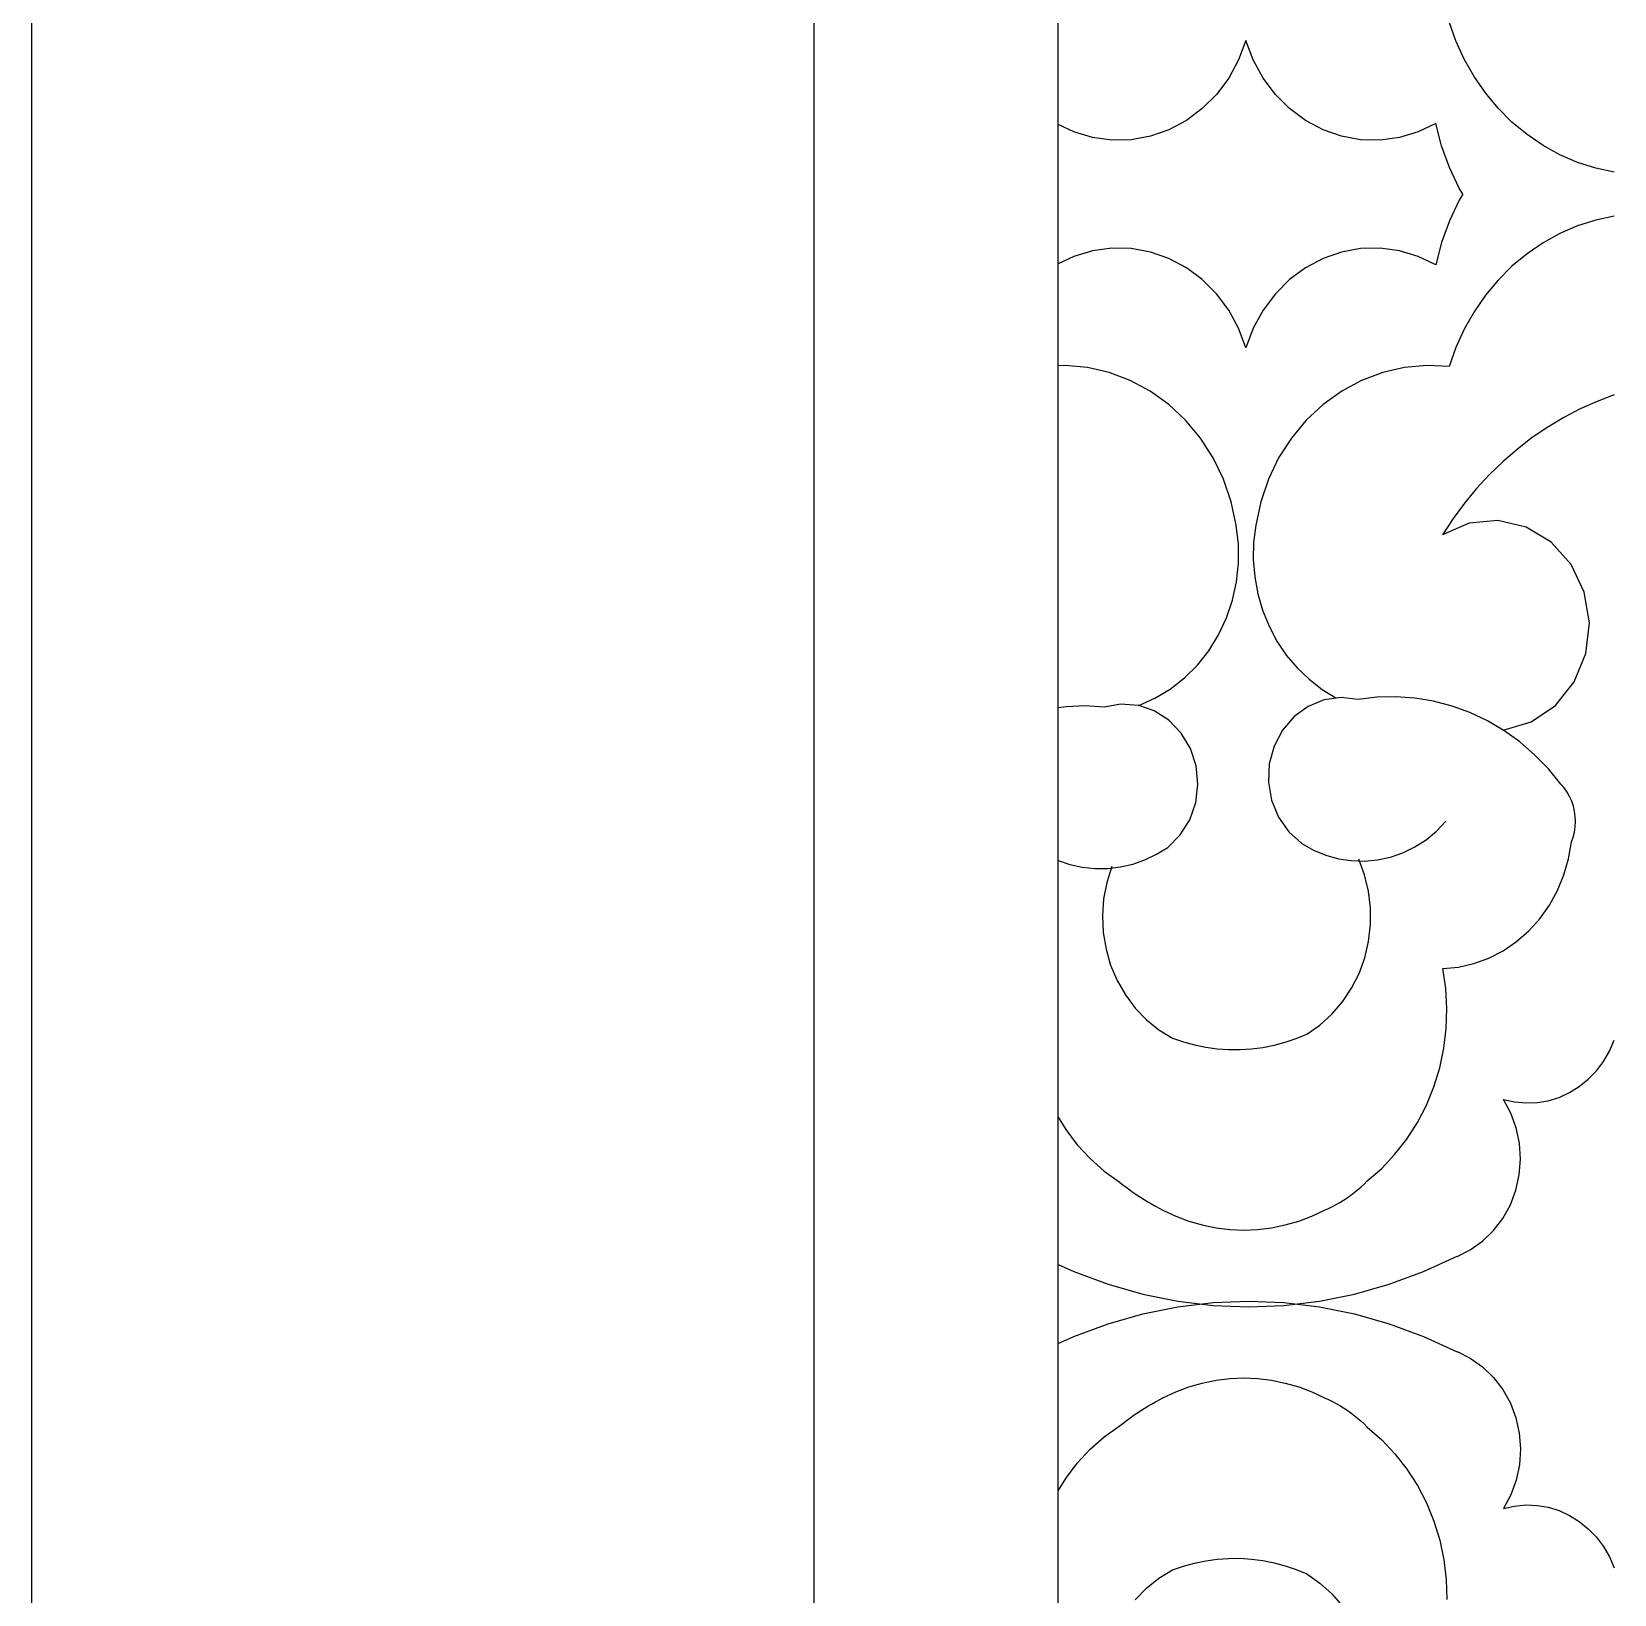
# Model space of a CAD drawing. Extents: x 1188826 to 1909461, y 608442 to 1651179.
# Drawn here: x 1668783.7 to 1668986.1, y 1030943.4 to 1031143.3 of the extents above; entities that cross this region are included whole.
import ezdxf

# ---------------------------------------------------------------- set-up
doc = ezdxf.new("R2010")
doc.units = 0
doc.header["$LTSCALE"] = 1000
doc.header["$MEASUREMENT"] = 0
doc.layers.add('立面线', color=40, linetype='Continuous')

msp = doc.modelspace()

# ---------------------------------------------------------------- linework, layer by layer
at = {"layer": '立面线'}
for p, q in [((1668914.97, 1028443.42), (1668914.97, 1032543.42)), ((1668883.75, 1028413.42), (1668883.75, 1032513.42)), ((1668783.73, 1028413.42), (1668783.73, 1032413.43)), ((1668965.8, 1031142.1), (1668964.93, 1031144.54)), ((1668938.97, 1031142.12), (1668938.03, 1031139.64)), ((1668939.91, 1031139.64), (1668938.97, 1031142.12)), ((1668966.87, 1031139.75), (1668965.8, 1031142.1)), ((1668938.03, 1031139.64), (1668936.77, 1031137.33)), ((1668941.17, 1031137.33), (1668939.91, 1031139.64)), ((1668968.13, 1031137.52), (1668966.87, 1031139.75)), ((1668936.77, 1031137.33), (1668935.22, 1031135.24)), ((1668942.73, 1031135.24), (1668941.17, 1031137.33)), ((1668969.58, 1031135.42), (1668968.13, 1031137.52)), ((1668935.22, 1031135.24), (1668933.39, 1031133.42)), ((1668944.55, 1031133.42), (1668942.73, 1031135.24)), ((1668971.2, 1031133.48), (1668969.58, 1031135.42)), ((1668933.39, 1031133.42), (1668931.35, 1031131.9)), ((1668946.59, 1031131.9), (1668944.55, 1031133.42)), ((1668972.98, 1031131.7), (1668971.2, 1031133.48)), ((1668916.97, 1031130.44), (1668914.97, 1031131.39)), ((1668929.12, 1031130.72), (1668926.76, 1031129.9)), ((1668931.35, 1031131.9), (1668929.12, 1031130.72)), ((1668948.82, 1031130.72), (1668946.59, 1031131.9)), ((1668951.19, 1031129.9), (1668948.82, 1031130.72)), ((1668963.25, 1031131.52), (1668960.98, 1031130.44)), ((1668963.98, 1031128.66), (1668963.25, 1031131.52)), ((1668974.9, 1031130.1), (1668972.98, 1031131.7)), ((1668919.36, 1031129.73), (1668916.97, 1031130.44)), ((1668921.82, 1031129.4), (1668919.36, 1031129.73)), ((1668924.31, 1031129.45), (1668921.82, 1031129.4)), ((1668926.76, 1031129.9), (1668924.31, 1031129.45)), ((1668953.63, 1031129.45), (1668951.19, 1031129.9)), ((1668956.12, 1031129.4), (1668953.63, 1031129.45)), ((1668958.58, 1031129.73), (1668956.12, 1031129.4)), ((1668960.98, 1031130.44), (1668958.58, 1031129.73)), ((1668964.97, 1031125.9), (1668963.98, 1031128.66)), ((1668976.95, 1031128.71), (1668974.9, 1031130.1)), ((1668979.11, 1031127.52), (1668976.95, 1031128.71)), ((1668981.36, 1031126.55), (1668979.11, 1031127.52)), ((1668983.69, 1031125.81), (1668981.36, 1031126.55)), ((1668966.22, 1031123.26), (1668964.97, 1031125.9)), ((1668986.06, 1031125.3), (1668983.69, 1031125.81)), ((1668966.68, 1031122.49), (1668966.22, 1031123.26)), ((1668966.68, 1031122.49), (1668966.22, 1031121.71)), ((1668966.22, 1031121.71), (1668964.97, 1031119.07)), ((1668964.97, 1031119.07), (1668963.98, 1031116.31)), ((1668981.36, 1031118.42), (1668979.11, 1031117.45)), ((1668983.69, 1031119.16), (1668981.36, 1031118.42)), ((1668986.06, 1031119.67), (1668983.69, 1031119.16)), ((1668979.11, 1031117.45), (1668976.95, 1031116.26)), ((1668916.97, 1031114.53), (1668914.97, 1031113.58)), ((1668919.36, 1031115.24), (1668916.97, 1031114.53)), ((1668921.82, 1031115.57), (1668919.36, 1031115.24)), ((1668924.31, 1031115.52), (1668921.82, 1031115.57)), ((1668926.76, 1031115.07), (1668924.31, 1031115.52)), ((1668929.12, 1031114.25), (1668926.76, 1031115.07)), ((1668951.19, 1031115.07), (1668948.82, 1031114.25)), ((1668953.63, 1031115.52), (1668951.19, 1031115.07)), ((1668956.12, 1031115.57), (1668953.63, 1031115.52)), ((1668958.58, 1031115.24), (1668956.12, 1031115.57)), ((1668960.98, 1031114.53), (1668958.58, 1031115.24)), ((1668963.25, 1031113.45), (1668960.98, 1031114.53)), ((1668963.98, 1031116.31), (1668963.25, 1031113.45)), ((1668974.9, 1031114.87), (1668972.98, 1031113.27)), ((1668976.95, 1031116.26), (1668974.9, 1031114.87)), ((1668931.35, 1031113.07), (1668929.12, 1031114.25)), ((1668933.39, 1031111.55), (1668931.35, 1031113.07)), ((1668946.59, 1031113.07), (1668944.55, 1031111.55)), ((1668948.82, 1031114.25), (1668946.59, 1031113.07)), ((1668972.98, 1031113.27), (1668971.2, 1031111.5)), ((1668935.22, 1031109.73), (1668933.39, 1031111.55)), ((1668944.55, 1031111.55), (1668942.73, 1031109.73)), ((1668971.2, 1031111.5), (1668969.58, 1031109.55)), ((1668936.77, 1031107.64), (1668935.22, 1031109.73)), ((1668942.73, 1031109.73), (1668941.17, 1031107.64)), ((1668969.58, 1031109.55), (1668968.13, 1031107.45)), ((1668938.03, 1031105.33), (1668936.77, 1031107.64)), ((1668941.17, 1031107.64), (1668939.91, 1031105.33)), ((1668968.13, 1031107.45), (1668966.87, 1031105.22)), ((1668938.97, 1031102.85), (1668938.03, 1031105.33)), ((1668939.91, 1031105.33), (1668938.97, 1031102.85)), ((1668966.87, 1031105.22), (1668965.8, 1031102.87)), ((1668965.8, 1031102.87), (1668964.93, 1031100.43)), ((1668915.86, 1031100.56), (1668914.97, 1031100.52)), ((1668918.7, 1031100.31), (1668915.86, 1031100.56)), ((1668921.49, 1031099.67), (1668918.7, 1031100.31)), ((1668959.24, 1031100.31), (1668956.45, 1031099.67)), ((1668962.09, 1031100.56), (1668959.24, 1031100.31)), ((1668964.93, 1031100.43), (1668962.09, 1031100.56)), ((1668924.18, 1031098.66), (1668921.49, 1031099.67)), ((1668926.73, 1031097.29), (1668924.18, 1031098.66)), ((1668953.76, 1031098.66), (1668951.21, 1031097.29)), ((1668956.45, 1031099.67), (1668953.76, 1031098.66)), ((1668929.11, 1031095.58), (1668926.73, 1031097.29)), ((1668951.21, 1031097.29), (1668948.83, 1031095.58)), ((1668986.06, 1031096.81), (1668983.86, 1031095.98)), ((1668931.26, 1031093.57), (1668929.11, 1031095.58)), ((1668948.83, 1031095.58), (1668946.68, 1031093.57)), ((1668981.7, 1031095.01), (1668979.59, 1031093.92)), ((1668983.86, 1031095.98), (1668981.7, 1031095.01)), ((1668933.17, 1031091.28), (1668931.26, 1031093.57)), ((1668946.68, 1031093.57), (1668944.77, 1031091.28)), ((1668977.55, 1031092.69), (1668975.57, 1031091.35)), ((1668979.59, 1031093.92), (1668977.55, 1031092.69)), ((1668934.79, 1031088.75), (1668933.17, 1031091.28)), ((1668944.77, 1031091.28), (1668943.15, 1031088.75)), ((1668975.57, 1031091.35), (1668973.67, 1031089.89)), ((1668936.11, 1031086.02), (1668934.79, 1031088.75)), ((1668943.15, 1031088.75), (1668941.84, 1031086.02)), ((1668971.84, 1031088.31), (1668970.1, 1031086.63)), ((1668973.67, 1031089.89), (1668971.84, 1031088.31)), ((1668937.09, 1031083.13), (1668936.11, 1031086.02)), ((1668941.84, 1031086.02), (1668940.85, 1031083.13)), ((1668970.1, 1031086.63), (1668968.45, 1031084.84)), ((1668968.45, 1031084.84), (1668966.89, 1031082.96)), ((1668937.73, 1031080.14), (1668937.09, 1031083.13)), ((1668940.85, 1031083.13), (1668940.21, 1031080.14)), ((1668966.89, 1031082.96), (1668965.44, 1031080.99)), ((1668938.01, 1031077.73), (1668937.73, 1031080.14)), ((1668940.21, 1031080.14), (1668939.95, 1031077.95)), ((1668965.44, 1031080.99), (1668964.09, 1031078.93)), ((1668967.51, 1031080.4), (1668964.09, 1031078.93)), ((1668971.18, 1031080.74), (1668967.51, 1031080.4)), ((1668974.78, 1031079.91), (1668971.18, 1031080.74)), ((1668939.95, 1031077.95), (1668939.91, 1031075.74)), ((1668977.99, 1031077.98), (1668974.78, 1031079.91)), ((1668980.55, 1031075.13), (1668977.99, 1031077.98)), ((1668938.02, 1031075.31), (1668938.01, 1031077.73)), ((1668937.76, 1031072.91), (1668938.02, 1031075.31)), ((1668939.91, 1031075.74), (1668940.09, 1031073.54)), ((1668982.22, 1031071.59), (1668980.55, 1031075.13)), ((1668937.24, 1031070.55), (1668937.76, 1031072.91)), ((1668940.09, 1031073.54), (1668940.49, 1031071.38)), ((1668936.47, 1031068.28), (1668937.24, 1031070.55)), ((1668940.49, 1031071.38), (1668941.1, 1031069.27)), ((1668982.87, 1031067.68), (1668982.22, 1031071.59)), ((1668935.46, 1031066.12), (1668936.47, 1031068.28)), ((1668941.1, 1031069.27), (1668941.92, 1031067.25)), ((1668934.21, 1031064.1), (1668935.46, 1031066.12)), ((1668941.92, 1031067.25), (1668942.93, 1031065.33)), ((1668982.43, 1031063.74), (1668982.87, 1031067.68)), ((1668932.76, 1031062.26), (1668934.21, 1031064.1)), ((1668942.93, 1031065.33), (1668944.13, 1031063.54)), ((1668980.94, 1031060.11), (1668982.43, 1031063.74)), ((1668931.11, 1031060.61), (1668932.76, 1031062.26)), ((1668944.13, 1031063.54), (1668945.51, 1031061.9)), ((1668945.51, 1031061.9), (1668947.03, 1031060.44)), ((1668929.29, 1031059.19), (1668931.11, 1031060.61)), ((1668947.03, 1031060.44), (1668948.7, 1031059.15)), ((1668978.53, 1031057.1), (1668980.94, 1031060.11)), ((1668925.26, 1031057.08), (1668927.33, 1031058.01)), ((1668927.33, 1031058.01), (1668929.29, 1031059.19)), ((1668948.97, 1031057.81), (1668946.93, 1031056.98)), ((1668948.7, 1031059.15), (1668950.48, 1031058.07)), ((1668951.14, 1031058.1), (1668948.97, 1031057.81)), ((1668953.31, 1031057.85), (1668951.14, 1031058.1)), ((1668955.71, 1031058.14), (1668953.31, 1031057.85)), ((1668958.14, 1031058.19), (1668955.71, 1031058.14)), ((1668960.56, 1031058.03), (1668958.14, 1031058.19)), ((1668962.95, 1031057.63), (1668960.56, 1031058.03)), ((1668916, 1031056.94), (1668914.97, 1031056.81)), ((1668918.42, 1031057.03), (1668916, 1031056.94)), ((1668920.84, 1031056.89), (1668918.42, 1031057.03)), ((1668922.99, 1031057.27), (1668920.84, 1031056.89)), ((1668925.17, 1031057.1), (1668922.99, 1031057.27)), ((1668925.26, 1031057.08), (1668925.17, 1031057.1)), ((1668927.25, 1031056.4), (1668925.26, 1031057.08)), ((1668929.13, 1031055.2), (1668927.25, 1031056.4)), ((1668945.12, 1031055.67), (1668943.63, 1031053.95)), ((1668946.93, 1031056.98), (1668945.12, 1031055.67)), ((1668965.31, 1031057.01), (1668962.95, 1031057.63)), ((1668967.61, 1031056.18), (1668965.31, 1031057.01)), ((1668969.83, 1031055.13), (1668967.61, 1031056.18)), ((1668975.42, 1031054.98), (1668978.53, 1031057.1)), ((1668930.7, 1031053.56), (1668929.13, 1031055.2)), ((1668943.63, 1031053.95), (1668942.56, 1031051.9)), ((1668971.87, 1031053.93), (1668969.83, 1031055.13)), ((1668971.87, 1031053.93), (1668975.42, 1031054.98)), ((1668971.95, 1031053.88), (1668971.87, 1031053.93)), ((1668973.97, 1031052.43), (1668971.95, 1031053.88)), ((1668931.87, 1031051.58), (1668930.7, 1031053.56)), ((1668942.56, 1031051.9), (1668941.95, 1031049.64)), ((1668975.87, 1031050.8), (1668973.97, 1031052.43)), ((1668932.6, 1031049.36), (1668931.87, 1031051.58)), ((1668941.95, 1031049.64), (1668941.84, 1031047.29)), ((1668977.63, 1031049), (1668975.87, 1031050.8)), ((1668932.83, 1031047.02), (1668932.6, 1031049.36)), ((1668979.23, 1031047.04), (1668977.63, 1031049)), ((1668932.55, 1031044.68), (1668932.83, 1031047.02)), ((1668941.84, 1031047.29), (1668942.24, 1031044.97)), ((1668979.66, 1031046.56), (1668979.23, 1031047.04)), ((1668980.03, 1031046.02), (1668979.66, 1031046.56)), ((1668980.35, 1031045.45), (1668980.03, 1031046.02)), ((1668931.78, 1031042.48), (1668932.55, 1031044.68)), ((1668942.24, 1031044.97), (1668943.12, 1031042.82)), ((1668980.62, 1031044.85), (1668980.35, 1031045.45)), ((1668980.83, 1031044.22), (1668980.62, 1031044.85)), ((1668980.98, 1031043.57), (1668980.83, 1031044.22)), ((1668981.07, 1031042.91), (1668980.98, 1031043.57)), ((1668930.56, 1031040.53), (1668931.78, 1031042.48)), ((1668943.12, 1031042.82), (1668944.44, 1031040.94)), ((1668963.32, 1031041.03), (1668964.52, 1031042.28)), ((1668980.95, 1031040.91), (1668981.06, 1031041.57)), ((1668981.06, 1031041.57), (1668981.09, 1031042.24)), ((1668981.09, 1031042.24), (1668981.07, 1031042.91)), ((1668928.96, 1031038.93), (1668930.56, 1031040.53)), ((1668944.44, 1031040.94), (1668946.12, 1031039.44)), ((1668960.55, 1031039.01), (1668961.99, 1031039.93)), ((1668961.99, 1031039.93), (1668963.32, 1031041.03)), ((1668980.21, 1031037.5), (1668980.57, 1031039.64)), ((1668980.57, 1031039.64), (1668980.79, 1031040.27)), ((1668980.79, 1031040.27), (1668980.95, 1031040.91)), ((1668926.05, 1031037.35), (1668927.54, 1031038.06)), ((1668927.54, 1031038.06), (1668928.96, 1031038.93)), ((1668946.12, 1031039.44), (1668947.6, 1031038.61)), ((1668947.6, 1031038.61), (1668949.17, 1031037.96)), ((1668949.17, 1031037.96), (1668950.79, 1031037.5)), ((1668950.79, 1031037.5), (1668952.44, 1031037.25)), ((1668954.12, 1031035.45), (1668953.38, 1031037.45)), ((1668955.79, 1031037.35), (1668957.43, 1031037.71)), ((1668957.43, 1031037.71), (1668959.02, 1031038.26)), ((1668959.02, 1031038.26), (1668960.55, 1031039.01)), ((1668979.61, 1031035.42), (1668980.21, 1031037.5)), ((1668914.97, 1031037.26), (1668916.44, 1031036.76)), ((1668916.44, 1031036.76), (1668918.04, 1031036.41)), ((1668918.04, 1031036.41), (1668919.66, 1031036.24)), ((1668919.66, 1031036.24), (1668921.29, 1031036.25)), ((1668921.81, 1031036.51), (1668921.17, 1031034.47)), ((1668921.29, 1031036.25), (1668922.91, 1031036.44)), ((1668922.91, 1031036.44), (1668924.5, 1031036.8)), ((1668924.5, 1031036.8), (1668926.05, 1031037.35)), ((1668952.44, 1031037.25), (1668954.12, 1031037.19)), ((1668954.12, 1031037.19), (1668955.79, 1031037.35)), ((1668954.63, 1031033.36), (1668954.12, 1031035.45)), ((1668978.8, 1031033.43), (1668979.61, 1031035.42)), ((1668921.17, 1031034.47), (1668920.77, 1031032.36)), ((1668977.77, 1031031.55), (1668978.8, 1031033.43)), ((1668920.77, 1031032.36), (1668920.62, 1031030.21)), ((1668954.89, 1031031.23), (1668954.63, 1031033.36)), ((1668976.54, 1031029.82), (1668977.77, 1031031.55)), ((1668920.62, 1031030.21), (1668920.73, 1031028.06)), ((1668954.89, 1031029.07), (1668954.89, 1031031.23)), ((1668975.13, 1031028.26), (1668976.54, 1031029.82)), ((1668920.73, 1031028.06), (1668921.08, 1031025.93)), ((1668954.65, 1031026.93), (1668954.89, 1031029.07)), ((1668973.56, 1031026.89), (1668975.13, 1031028.26)), ((1668921.08, 1031025.93), (1668921.67, 1031023.88)), ((1668954.16, 1031024.84), (1668954.65, 1031026.93)), ((1668970.04, 1031024.79), (1668971.86, 1031025.73)), ((1668971.86, 1031025.73), (1668973.56, 1031026.89)), ((1668921.67, 1031023.88), (1668922.5, 1031021.91)), ((1668953.44, 1031022.83), (1668954.16, 1031024.84)), ((1668964.14, 1031023.44), (1668966.15, 1031023.64)), ((1668964.51, 1031020.91), (1668964.14, 1031023.44)), ((1668966.15, 1031023.64), (1668968.12, 1031024.09)), ((1668968.12, 1031024.09), (1668970.04, 1031024.79)), ((1668922.5, 1031021.91), (1668923.55, 1031020.08)), ((1668952.48, 1031020.94), (1668953.44, 1031022.83)), ((1668923.55, 1031020.08), (1668924.8, 1031018.4)), ((1668951.32, 1031019.19), (1668952.48, 1031020.94)), ((1668964.65, 1031018.36), (1668964.51, 1031020.91)), ((1668924.8, 1031018.4), (1668926.24, 1031016.91)), ((1668948.42, 1031016.23), (1668949.96, 1031017.61)), ((1668949.96, 1031017.61), (1668951.32, 1031019.19)), ((1668964.57, 1031015.8), (1668964.65, 1031018.36)), ((1668926.24, 1031016.91), (1668927.84, 1031015.62)), ((1668927.84, 1031015.62), (1668929.58, 1031014.56)), ((1668946.74, 1031015.07), (1668948.42, 1031016.23)), ((1668964.26, 1031013.26), (1668964.57, 1031015.8)), ((1668929.58, 1031014.56), (1668930.97, 1031014.07)), ((1668930.97, 1031014.07), (1668932.39, 1031013.68)), ((1668932.39, 1031013.68), (1668933.83, 1031013.38)), ((1668933.83, 1031013.38), (1668935.28, 1031013.18)), ((1668935.28, 1031013.18), (1668936.74, 1031013.08)), ((1668938.21, 1031013.08), (1668939.67, 1031013.17)), ((1668939.67, 1031013.17), (1668941.12, 1031013.36)), ((1668941.12, 1031013.36), (1668942.56, 1031013.64)), ((1668942.56, 1031013.64), (1668943.98, 1031014.02)), ((1668943.98, 1031014.02), (1668945.38, 1031014.5)), ((1668945.38, 1031014.5), (1668946.74, 1031015.07)), ((1668963.74, 1031010.77), (1668964.26, 1031013.26)), ((1668985.45, 1031012.89), (1668986.06, 1031014.3)), ((1668936.74, 1031013.08), (1668938.21, 1031013.08)), ((1668983.77, 1031010.37), (1668984.68, 1031011.57)), ((1668984.68, 1031011.57), (1668985.45, 1031012.89)), ((1668962.99, 1031008.34), (1668963.74, 1031010.77)), ((1668981.58, 1031008.36), (1668982.73, 1031009.29)), ((1668982.73, 1031009.29), (1668983.77, 1031010.37)), ((1668962.04, 1031005.99), (1668962.99, 1031008.34)), ((1668979, 1031006.98), (1668980.33, 1031007.58)), ((1668980.33, 1031007.58), (1668981.58, 1031008.36)), ((1668960.88, 1031003.76), (1668962.04, 1031005.99)), ((1668972.83, 1031004.97), (1668971.9, 1031006.72)), ((1668971.9, 1031006.72), (1668973.31, 1031006.39)), ((1668973.31, 1031006.39), (1668974.74, 1031006.26)), ((1668974.74, 1031006.26), (1668976.19, 1031006.31)), ((1668976.19, 1031006.31), (1668977.61, 1031006.55)), ((1668977.61, 1031006.55), (1668979, 1031006.98)), ((1668914.97, 1031004.44), (1668915.93, 1031002.86)), ((1668959.53, 1031001.65), (1668960.88, 1031003.76)), ((1668973.52, 1031003.08), (1668972.83, 1031004.97)), ((1668973.93, 1031001.11), (1668973.52, 1031003.08)), ((1668915.93, 1031002.86), (1668917.4, 1031000.91)), ((1668958.01, 1030999.7), (1668959.53, 1031001.65)), ((1668974.06, 1030999.09), (1668973.93, 1031001.11)), ((1668917.4, 1031000.91), (1668919.04, 1030999.14)), ((1668919.04, 1030999.14), (1668920.84, 1030997.55)), ((1668956.32, 1030997.9), (1668958.01, 1030999.7)), ((1668973.9, 1030997.08), (1668974.06, 1030999.09)), ((1668920.84, 1030997.55), (1668922.78, 1030996.16)), ((1668954.47, 1030996.29), (1668956.32, 1030997.9)), ((1668973.47, 1030995.11), (1668973.9, 1030997.08)), ((1668922.78, 1030996.16), (1668923.21, 1030995.81)), ((1668923.21, 1030995.81), (1668923.66, 1030995.48)), ((1668923.66, 1030995.48), (1668924.11, 1030995.15)), ((1668924.11, 1030995.15), (1668924.56, 1030994.83)), ((1668952.81, 1030994.79), (1668953.25, 1030995.14)), ((1668953.25, 1030995.14), (1668953.67, 1030995.51)), ((1668953.67, 1030995.51), (1668954.08, 1030995.89)), ((1668954.08, 1030995.89), (1668954.47, 1030996.29)), ((1668972.77, 1030993.24), (1668973.47, 1030995.11)), ((1668924.56, 1030994.83), (1668925.02, 1030994.51)), ((1668925.02, 1030994.51), (1668925.48, 1030994.21)), ((1668925.48, 1030994.21), (1668925.95, 1030993.91)), ((1668925.95, 1030993.91), (1668926.43, 1030993.63)), ((1668926.43, 1030993.63), (1668926.9, 1030993.35)), ((1668926.9, 1030993.35), (1668927.39, 1030993.08)), ((1668927.39, 1030993.08), (1668927.87, 1030992.82)), ((1668949.52, 1030992.78), (1668950.02, 1030993.02)), ((1668950.02, 1030993.02), (1668950.51, 1030993.27)), ((1668950.51, 1030993.27), (1668950.99, 1030993.54)), ((1668950.99, 1030993.54), (1668951.46, 1030993.83)), ((1668951.46, 1030993.83), (1668951.92, 1030994.13)), ((1668951.92, 1030994.13), (1668952.37, 1030994.45)), ((1668952.37, 1030994.45), (1668952.81, 1030994.79)), ((1668971.81, 1030991.5), (1668972.77, 1030993.24)), ((1668927.87, 1030992.82), (1668928.36, 1030992.56)), ((1668928.36, 1030992.56), (1668929.99, 1030991.79)), ((1668929.99, 1030991.79), (1668931.67, 1030991.16)), ((1668931.67, 1030991.16), (1668933.39, 1030990.66)), ((1668943.99, 1030990.66), (1668945.71, 1030991.16)), ((1668945.71, 1030991.16), (1668947.39, 1030991.79)), ((1668947.39, 1030991.79), (1668949.02, 1030992.56)), ((1668949.02, 1030992.56), (1668949.52, 1030992.78)), ((1668970.62, 1030989.94), (1668971.81, 1030991.5)), ((1668933.39, 1030990.66), (1668935.14, 1030990.3)), ((1668935.14, 1030990.3), (1668936.91, 1030990.09)), ((1668936.91, 1030990.09), (1668938.69, 1030990.01)), ((1668938.69, 1030990.01), (1668940.47, 1030990.09)), ((1668940.47, 1030990.09), (1668942.24, 1030990.3)), ((1668942.24, 1030990.3), (1668943.99, 1030990.66)), ((1668969.22, 1030988.59), (1668970.62, 1030989.94)), ((1668965.95, 1030986.64), (1668967.65, 1030987.48)), ((1668967.65, 1030987.48), (1668969.22, 1030988.59)), ((1668914.97, 1030985.62), (1668916.96, 1030984.71)), ((1668961.65, 1030984.71), (1668965.95, 1030986.68)), ((1668916.96, 1030984.71), (1668921.34, 1030983.09)), ((1668921.34, 1030983.09), (1668925.78, 1030981.82)), ((1668952.83, 1030981.82), (1668957.27, 1030983.09)), ((1668957.27, 1030983.09), (1668961.65, 1030984.71)), ((1668925.78, 1030981.82), (1668930.26, 1030980.92)), ((1668930.26, 1030980.92), (1668934.77, 1030980.37)), ((1668934.77, 1030980.73), (1668939.3, 1030980.92)), ((1668939.3, 1030980.92), (1668943.83, 1030980.73)), ((1668943.83, 1030980.37), (1668948.35, 1030980.92)), ((1668948.35, 1030980.92), (1668952.83, 1030981.82)), ((1668921.34, 1030978.01), (1668925.78, 1030979.28)), ((1668925.78, 1030979.28), (1668930.26, 1030980.19)), ((1668930.26, 1030980.19), (1668934.77, 1030980.73)), ((1668934.77, 1030980.37), (1668939.3, 1030980.19)), ((1668939.3, 1030980.19), (1668943.83, 1030980.37)), ((1668943.83, 1030980.73), (1668948.35, 1030980.19)), ((1668948.35, 1030980.19), (1668952.83, 1030979.28)), ((1668952.83, 1030979.28), (1668957.27, 1030978.01)), ((1668916.96, 1030976.39), (1668921.34, 1030978.01)), ((1668957.27, 1030978.01), (1668961.65, 1030976.39)), ((1668914.97, 1030975.48), (1668916.96, 1030976.39)), ((1668961.65, 1030976.39), (1668965.95, 1030974.42)), ((1668965.95, 1030974.46), (1668967.65, 1030973.62)), ((1668967.65, 1030973.62), (1668969.22, 1030972.51)), ((1668933.39, 1030970.44), (1668935.14, 1030970.8)), ((1668935.14, 1030970.8), (1668936.91, 1030971.02)), ((1668936.91, 1030971.02), (1668938.69, 1030971.09)), ((1668938.69, 1030971.09), (1668940.47, 1030971.02)), ((1668940.47, 1030971.02), (1668942.24, 1030970.8)), ((1668942.24, 1030970.8), (1668943.99, 1030970.44)), ((1668969.22, 1030972.51), (1668970.62, 1030971.16)), ((1668970.62, 1030971.16), (1668971.81, 1030969.6)), ((1668928.36, 1030968.54), (1668929.99, 1030969.31)), ((1668929.99, 1030969.31), (1668931.67, 1030969.95)), ((1668931.67, 1030969.95), (1668933.39, 1030970.44)), ((1668943.99, 1030970.44), (1668945.71, 1030969.95)), ((1668945.71, 1030969.95), (1668947.39, 1030969.31)), ((1668947.39, 1030969.31), (1668949.02, 1030968.54)), ((1668971.81, 1030969.6), (1668972.77, 1030967.87)), ((1668925.02, 1030966.59), (1668925.48, 1030966.89)), ((1668925.48, 1030966.89), (1668925.95, 1030967.19)), ((1668925.95, 1030967.19), (1668926.43, 1030967.48)), ((1668926.43, 1030967.48), (1668926.9, 1030967.76)), ((1668926.9, 1030967.76), (1668927.39, 1030968.03)), ((1668927.39, 1030968.03), (1668927.87, 1030968.29)), ((1668927.87, 1030968.29), (1668928.36, 1030968.54)), ((1668949.02, 1030968.54), (1668949.52, 1030968.32)), ((1668949.52, 1030968.32), (1668950.02, 1030968.09)), ((1668950.02, 1030968.09), (1668950.51, 1030967.83)), ((1668950.51, 1030967.83), (1668950.99, 1030967.56)), ((1668950.99, 1030967.56), (1668951.46, 1030967.28)), ((1668951.46, 1030967.28), (1668951.92, 1030966.97)), ((1668951.92, 1030966.97), (1668952.37, 1030966.65)), ((1668952.37, 1030966.65), (1668952.81, 1030966.31)), ((1668972.77, 1030967.87), (1668973.47, 1030965.99)), ((1668920.84, 1030963.56), (1668922.78, 1030964.94)), ((1668922.78, 1030964.94), (1668923.21, 1030965.29)), ((1668923.21, 1030965.29), (1668923.66, 1030965.63)), ((1668923.66, 1030965.63), (1668924.11, 1030965.96)), ((1668924.11, 1030965.96), (1668924.56, 1030966.28)), ((1668924.56, 1030966.28), (1668925.02, 1030966.59)), ((1668952.81, 1030966.31), (1668953.25, 1030965.96)), ((1668953.25, 1030965.96), (1668953.67, 1030965.59)), ((1668953.67, 1030965.59), (1668954.08, 1030965.21)), ((1668954.08, 1030965.21), (1668954.47, 1030964.81)), ((1668954.47, 1030964.81), (1668956.32, 1030963.2)), ((1668973.47, 1030965.99), (1668973.9, 1030964.02)), ((1668919.04, 1030961.97), (1668920.84, 1030963.56)), ((1668956.32, 1030963.2), (1668958.01, 1030961.41)), ((1668973.9, 1030964.02), (1668974.06, 1030962.01)), ((1668917.4, 1030960.19), (1668919.04, 1030961.97)), ((1668958.01, 1030961.41), (1668959.53, 1030959.45)), ((1668974.06, 1030962.01), (1668973.93, 1030959.99)), ((1668915.93, 1030958.24), (1668917.4, 1030960.19)), ((1668959.53, 1030959.45), (1668960.88, 1030957.34)), ((1668973.93, 1030959.99), (1668973.52, 1030958.02)), ((1668914.97, 1030956.66), (1668915.93, 1030958.24)), ((1668960.88, 1030957.34), (1668962.04, 1030955.11)), ((1668973.52, 1030958.02), (1668972.83, 1030956.14)), ((1668962.04, 1030955.11), (1668962.99, 1030952.77)), ((1668972.83, 1030956.14), (1668971.9, 1030954.39)), ((1668971.9, 1030954.39), (1668973.31, 1030954.71)), ((1668973.31, 1030954.71), (1668974.74, 1030954.85)), ((1668974.74, 1030954.85), (1668976.19, 1030954.79)), ((1668976.19, 1030954.79), (1668977.61, 1030954.55)), ((1668977.61, 1030954.55), (1668979, 1030954.13)), ((1668962.99, 1030952.77), (1668963.74, 1030950.34)), ((1668979, 1030954.13), (1668980.33, 1030953.52)), ((1668980.33, 1030953.52), (1668981.58, 1030952.75)), ((1668981.58, 1030952.75), (1668982.73, 1030951.81)), ((1668982.73, 1030951.81), (1668983.77, 1030950.74)), ((1668983.77, 1030950.74), (1668984.68, 1030949.53)), ((1668963.74, 1030950.34), (1668964.26, 1030947.84)), ((1668984.68, 1030949.53), (1668985.45, 1030948.21)), ((1668927.84, 1030945.48), (1668929.58, 1030946.55)), ((1668929.58, 1030946.55), (1668930.97, 1030947.03)), ((1668930.97, 1030947.03), (1668932.39, 1030947.42)), ((1668932.39, 1030947.42), (1668933.83, 1030947.72)), ((1668933.83, 1030947.72), (1668935.28, 1030947.92)), ((1668935.28, 1030947.92), (1668936.74, 1030948.02)), ((1668936.74, 1030948.02), (1668938.21, 1030948.03)), ((1668938.21, 1030948.03), (1668939.67, 1030947.94)), ((1668939.67, 1030947.94), (1668941.12, 1030947.75)), ((1668941.12, 1030947.75), (1668942.56, 1030947.46)), ((1668942.56, 1030947.46), (1668943.98, 1030947.08)), ((1668943.98, 1030947.08), (1668945.38, 1030946.6)), ((1668945.38, 1030946.6), (1668946.74, 1030946.04)), ((1668964.26, 1030947.84), (1668964.57, 1030945.3)), ((1668985.45, 1030948.21), (1668986.06, 1030946.8)), ((1668926.24, 1030944.2), (1668927.84, 1030945.48)), ((1668946.74, 1030946.04), (1668948.42, 1030944.87)), ((1668948.42, 1030944.87), (1668949.96, 1030943.49)), ((1668964.57, 1030945.3), (1668964.65, 1030942.75)), ((1668924.8, 1030942.7), (1668926.24, 1030944.2)), ((1668949.96, 1030943.49), (1668951.32, 1030941.91))]:
    msp.add_line(p, q, dxfattribs=at)

doc.saveas('drawing.dxf')
